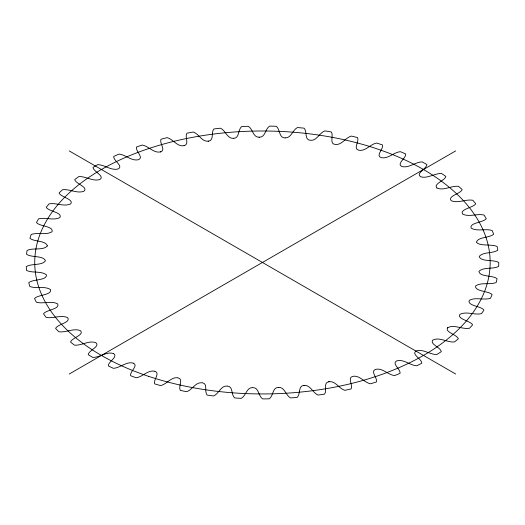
<?xml version="1.0" encoding="UTF-8"?>
<svg xmlns="http://www.w3.org/2000/svg" width="525" height="525" viewBox="0 0 525 525"><rect width="100%" height="100%" fill="white"/><g stroke="black" fill="none" stroke-linecap="round" stroke-linejoin="round"><path stroke-width="0.79" d="M47.368 245.956C42.807 250.878 33.023 247.433 27.064 250.445A236.302 136.428 0 0 0 26.565 254.297C31.592 257.788 43.109 255.255 45.498 260.722C42.354 265.768 31.579 263.301 26.25 266.602A236.302 136.428 0 0 0 26.545 270.46C32.681 273.328 41.298 270.683 46.535 274.936C46.535 280.796 32.773 278.992 28.757 282.699A236.302 136.428 0 0 0 29.84 286.512C36.363 288.96 44.907 285.692 50.636 289.662C51.785 295.299 37.748 294.63 34.538 298.515A236.302 136.428 0 0 0 36.396 302.229C43.221 304.178 51.489 300.438 57.697 303.936C60.093 309.297 45.865 309.848 43.522 313.825A236.302 136.428 0 0 0 46.128 317.382C53.143 318.846 61.13 314.56 67.659 317.658C71.131 322.652 57.487 324.148 55.578 328.414A236.302 136.428 0 0 0 58.898 331.767C65.999 332.771 73.677 327.849 80.404 330.632C84.801 334.957 71.728 337.798 70.54 342.077A236.302 136.428 0 0 0 74.524 345.181C81.631 345.732 88.928 340.115 95.767 342.661C100.688 346.349 88.686 350.346 88.2 354.624A236.302 136.428 0 0 0 92.787 357.433C99.829 357.545 106.647 351.173 113.544 353.581M47.375 245.917C45.983 240.273 34.263 242.084 29.899 238.245A236.302 136.428 0 0 1 31.178 234.452C37.8 232.188 46.141 235.423 52.087 231.728C53.727 226.026 39.454 226.492 36.488 222.541A236.302 136.428 0 0 1 38.542 218.859C45.419 217.042 53.609 220.894 59.916 217.521C62.764 212.395 48.471 211.365 46.253 207.388A236.302 136.428 0 0 1 49.042 203.877C56.09 202.519 64.037 207.001 70.606 203.943C74.524 199.467 60.552 197 59.056 193.016A236.302 136.428 0 0 1 62.547 189.715C69.648 188.869 77.168 193.83 83.941 191.251C88.686 187.117 75.797 183.947 74.714 179.609A236.302 136.428 0 0 1 78.855 176.577C85.91 176.229 92.918 181.676 99.789 179.563C105.335 176.098 93.332 171.682 93.004 167.377A236.302 136.428 0 0 1 97.735 164.64C104.646 164.784 111.051 170.71 117.908 169.037C124.09 166.353 113.308 160.748 113.676 156.47A236.302 136.428 0 0 1 118.932 154.081C125.632 154.665 131.375 161.201 138.173 159.784C144.388 157.638 135.509 151.449 136.434 147.059A236.302 136.428 0 0 1 142.144 145.044C148.588 146.042 153.569 153.293 160.302 151.955M476.588 242.32C479.469 246.35 491.413 243.961 497.109 246.422A236.302 136.428 0 0 1 497.805 250.268C492.338 253.687 483.466 251.652 479.181 256.397C480.867 262.283 493.631 259.153 498.75 262.559A236.302 136.428 0 0 1 498.652 266.424C492.686 269.489 483.742 266.746 478.879 271.346C479.765 277.233 492.785 275.002 497.07 278.696A236.302 136.428 0 0 1 496.184 282.522C489.746 285.062 481.215 281.984 475.571 285.994C474.6 291.67 489.005 290.87 492.102 294.604A236.302 136.428 0 0 1 490.435 298.344C483.669 300.392 475.394 296.842 469.258 300.379C466.974 305.812 481.359 306.101 483.906 310.058A236.302 136.428 0 0 1 481.484 313.661C474.515 315.276 466.377 311.03 459.952 314.331C456.658 319.108 470.741 320.873 472.605 324.844A236.302 136.428 0 0 1 469.462 328.256C462.4 329.602 453.751 324.03 447.51 327.856M447.74 327.639C444.255 332.082 457.072 334.642 458.351 338.756A236.302 136.428 0 0 1 454.532 341.933C447.274 342.805 439.261 336.446 432.554 340.233C430.08 344.446 440.37 347.255 441.348 351.599A236.302 136.428 0 0 1 436.905 354.487C429.772 354.729 422.632 348.318 415.734 351.12C411.515 354.762 421.798 358.903 421.831 363.188A236.302 136.428 0 0 1 416.83 365.754C409.841 365.492 403.397 358.549 396.447 360.99C391.663 363.759 400.7 369.16 400.083 373.367A236.302 136.428 0 0 1 394.583 375.572C387.863 374.817 382.239 367.408 375.322 369.449C370.191 371.739 377.698 377.783 376.399 381.99A236.302 136.428 0 0 1 370.486 383.801C364.14 382.554 359.507 374.85 352.728 376.373C347.123 377.79 353.154 384.884 351.113 388.927A236.302 136.428 0 0 1 344.873 390.331C338.861 388.579 335.423 380.559 328.762 381.741M69.228 374.023L455.667 150.911M160.355 151.935L160.689 151.837M160.801 151.797C165.979 150.025 159.318 143.246 160.958 139.263A236.302 136.428 0 0 1 167.042 137.655C173.204 139.079 177.319 147.144 184.065 145.661M184.124 145.648C189.755 144.349 184.433 136.972 186.913 133.199A236.302 136.428 0 0 1 193.285 132.011C198.89 133.868 201.744 141.881 208.123 141.192M329.182 381.662L328.821 381.727M328.702 381.754C323.013 382.738 327.37 390.351 324.581 394.098A236.302 136.428 0 0 1 318.104 395.062C312.677 392.936 310.327 384.549 303.863 385.429M208.182 141.186L208.543 141.127M208.609 141.12C214.357 140.365 210.774 132.346 213.924 128.947A236.302 136.428 0 0 1 220.493 128.205C225.671 130.495 227.325 139.164 233.782 138.298M304.231 385.389L303.923 385.422M303.798 385.435C297.964 385.914 300.72 393.934 297.183 397.418A236.302 136.428 0 0 1 290.548 397.93C285.659 395.377 284.786 387.063 278.631 387.384M233.907 138.292C239.492 138.062 237.943 129.636 241.618 126.571A236.302 136.428 0 0 1 248.292 126.282C252.84 128.901 252.958 137.32 258.983 137.215M278.322 387.398C272.35 387.548 273.512 395.692 269.292 398.842A236.302 136.428 0 0 1 262.598 398.895C258.241 395.857 258.93 387.627 252.991 387.614M259.042 137.215L259.422 137.215M259.481 137.215C265.466 137.235 265.204 128.815 269.601 126.105A236.302 136.428 0 0 1 276.288 126.276C280.265 129.353 278.847 138.16 285.16 137.891M252.617 387.608C246.547 387.417 246.146 395.574 241.31 398.35A236.302 136.428 0 0 1 234.649 397.95C230.875 394.413 233.284 386.38 227.358 386.085M285.226 137.898C291.322 138.147 292.537 129.885 297.491 127.549A236.302 136.428 0 0 1 304.093 128.172C307.407 131.539 304.244 139.899 310.282 140.287C316.746 141.173 319.344 132.851 324.883 130.889A236.302 136.428 0 0 1 331.314 131.959C333.926 135.765 328.945 143.745 335.213 144.454C341.729 145.373 345.443 137.616 351.402 136.073A236.302 136.428 0 0 1 357.564 137.583C359.441 141.783 352.675 148.916 358.929 150.268C365.603 151.449 370.328 144.152 376.668 143.036A236.302 136.428 0 0 1 382.482 144.952C383.604 149.317 375.185 155.61 381.288 157.664C388.087 159.141 393.671 152.348 400.332 151.673A236.302 136.428 0 0 1 405.713 153.976C406.206 158.294 395.955 164.023 402.025 166.563C408.883 168.282 415.177 162.1 422.061 161.871A236.302 136.428 0 0 1 426.93 164.515C426.648 168.952 415.144 173.499 420.735 176.794C427.613 178.868 434.51 173.23 441.551 173.473A236.302 136.428 0 0 1 445.843 176.439C444.924 180.718 433.033 183.881 436.872 187.97M227.049 386.059C220.795 385.593 218.918 393.691 213.623 395.955A236.302 136.428 0 0 1 207.093 395.102C204.067 391.158 208.038 383.591 202.401 382.843M201.981 382.771C195.543 381.99 192.347 389.891 186.618 391.683A236.302 136.428 0 0 1 180.311 390.39C178.067 386.361 183.691 379.175 178.106 377.882M177.758 377.797C171.15 376.727 166.845 384.208 160.676 385.599A236.302 136.428 0 0 1 154.678 383.887C153.182 379.7 160.512 373.183 154.888 371.26M154.724 371.208C147.958 369.758 142.708 376.858 136.172 377.783A236.302 136.428 0 0 1 130.561 375.677C129.787 371.483 138.495 365.728 133.56 363.241M133.357 363.156C126.715 361.062 120.225 367.913 113.433 368.353A236.302 136.428 0 0 1 108.301 365.873C108.203 361.62 118.243 356.947 113.774 353.706M69.228 150.911L455.667 374.023M436.951 188.029C443.691 191.054 451.382 185.456 458.522 186.329A236.302 136.428 0 0 1 462.184 189.564C460.701 193.823 447.169 196.002 451.231 200.714C457.879 203.569 465.682 199.041 472.749 200.248A236.302 136.428 0 0 1 475.716 203.713C473.727 207.69 459.493 209.029 462.551 214.043C468.923 217.383 477.087 213.327 484.017 215.047A236.302 136.428 0 0 1 486.255 218.689C483.518 222.613 469.186 222.6 471.115 228.113C477.14 231.768 485.481 228.342 492.174 230.508A236.302 136.428 0 0 1 493.651 234.281C489.248 238.028 478.321 236.827 476.49 241.959M148.588 376.327A227.712 131.467 0 0 0 490.16 262.467A227.712 131.467 0 0 0 148.588 148.614A227.712 131.467 0 0 0 148.588 376.327"/></g></svg>
